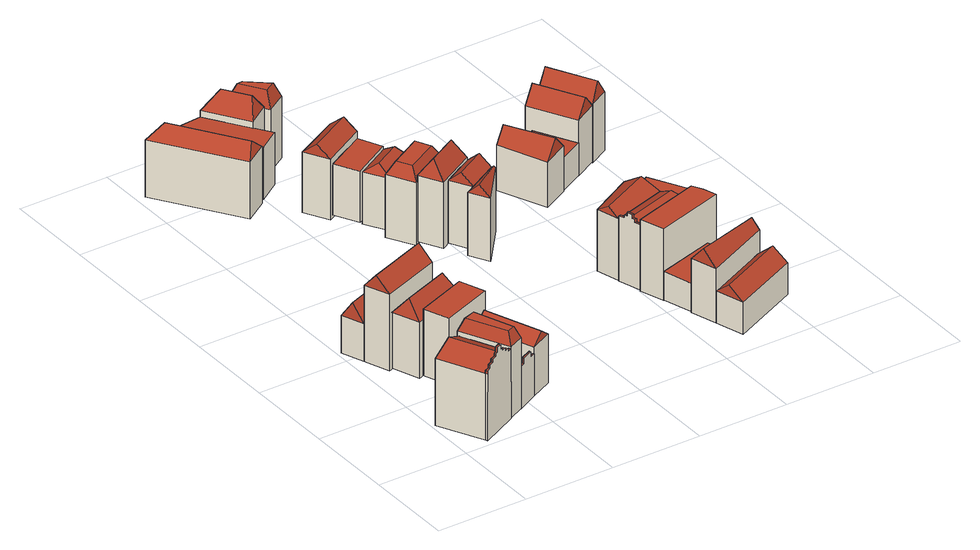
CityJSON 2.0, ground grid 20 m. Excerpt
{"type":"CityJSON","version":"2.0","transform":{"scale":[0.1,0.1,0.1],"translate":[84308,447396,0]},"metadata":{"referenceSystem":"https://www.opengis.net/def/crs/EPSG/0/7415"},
"CityObjects":{
"building1":{"type":"Building","geometry":[{"type":"Solid","lod":"2","boundaries":[[[[0,1,2,3]],[[2,1,4,5]],[[0,3,6,7]],[[1,0,7,4]],[[7,6,8,9]],[[5,4,9,8]],[[4,7,9]],[[8,6,10,11,12,13,14,15,16,17,18,19,20,21,22,23,24,25,26,27,5]],[[28,29,30,31,32,33,34,35,36,37,38,39,40,41,42,43,44,45,46,47,48,49]],[[15,14,42,41]],[[23,22,34,33]],[[16,15,41,40]],[[24,23,33,32]],[[2,5,28,49]],[[17,16,40,39]],[[3,2,49,48]],[[10,6,47,46]],[[25,24,32,31]],[[6,3,48,47]],[[18,17,39,38]],[[11,10,46,45]],[[26,25,31,30]],[[19,18,38,37]],[[12,11,45,44]],[[27,26,30,29]],[[20,19,37,36]],[[13,12,44,43]],[[5,27,29,28]],[[21,20,36,35]],[[14,13,43,42]],[[22,21,35,34]]]],"semantics":{"surfaces":[{"type":"GroundSurface"},{"type":"WallSurface"},{"type":"RoofSurface"}],"values":[[0,1,1,1,2,2,2,2,1,2,2,2,2,1,2,0,2,2,1,2,2,2,2,2,2,2,2,2,2,2,2]]}}]},
"building2":{"type":"Building","geometry":[{"type":"Solid","lod":"2","boundaries":[[[[50,51,52,53]],[[53,52,54,55]],[[51,50,56,57]],[[52,51,57,54]],[[50,53,55,56]],[[57,56,58,59]],[[56,55,60,58]],[[55,54,61,60]],[[54,57,59,61]],[[58,60,61,59]]]],"semantics":{"surfaces":[{"type":"GroundSurface"},{"type":"WallSurface"},{"type":"RoofSurface"}],"values":[[0,1,1,1,1,2,2,2,2,2]]}}]},
"building3":{"type":"Building","geometry":[{"type":"Solid","lod":"2","boundaries":[[[[62,63,64,65]],[[64,63,66,67]],[[62,65,68,69]],[[65,64,67,68]],[[63,62,69,66]],[[69,68,70,71]],[[68,67,70]],[[67,66,71,70]],[[66,69,71]]]],"semantics":{"surfaces":[{"type":"GroundSurface"},{"type":"WallSurface"},{"type":"RoofSurface"}],"values":[[0,1,1,1,1,2,2,2,2]]}}]},
"building4":{"type":"Building","geometry":[{"type":"Solid","lod":"2","boundaries":[[[[72,62,65,73]],[[65,62,74,75]],[[72,73,76,77]],[[73,65,75,76]],[[62,72,77,74]],[[77,76,78,79]],[[76,75,78]],[[75,74,79,78]],[[74,77,79]]]],"semantics":{"surfaces":[{"type":"GroundSurface"},{"type":"WallSurface"},{"type":"RoofSurface"}],"values":[[0,1,1,1,1,2,2,2,2]]}}]},
"building5":{"type":"Building","geometry":[{"type":"Solid","lod":"2","boundaries":[[[[80,81,82,83]],[[81,80,84,85]],[[82,81,85,86]],[[80,83,87,84]],[[84,87,88,89]],[[86,85,89,88]],[[85,84,89]],[[88,87,90,91,92,93,94,95,86]],[[96,97,98,99,100,101,102,103,104,105]],[[94,93,99,98]],[[91,90,102,101]],[[82,86,96,105]],[[95,94,98,97]],[[92,91,101,100]],[[83,82,105,104]],[[87,83,104,103]],[[86,95,97,96]],[[93,92,100,99]],[[90,87,103,102]]]],"semantics":{"surfaces":[{"type":"GroundSurface"},{"type":"WallSurface"},{"type":"RoofSurface"}],"values":[[0,1,1,1,2,2,2,2,1,2,2,1,2,2,0,1,2,2,2]]}}]},
"building6":{"type":"Building","geometry":[{"type":"Solid","lod":"2","boundaries":[[[[106,107,108,109]],[[108,107,110,111]],[[106,109,112,113]],[[109,108,111,112]],[[107,106,113,110]],[[113,112,114,115]],[[112,111,114]],[[111,110,115,114]],[[110,113,115]]]],"semantics":{"surfaces":[{"type":"GroundSurface"},{"type":"WallSurface"},{"type":"RoofSurface"}],"values":[[0,1,1,1,1,2,2,2,2]]}}]},
"building7":{"type":"Building","geometry":[{"type":"Solid","lod":"2","boundaries":[[[[116,117,109,118]],[[119,120,121,122]],[[109,117,122,121]],[[116,118,120,119]],[[118,109,121,120]],[[117,116,119,122]]]],"semantics":{"surfaces":[{"type":"GroundSurface"},{"type":"RoofSurface"},{"type":"WallSurface"}],"values":[[0,1,2,2,2,2]]}}]},
"building8":{"type":"Building","geometry":[{"type":"Solid","lod":"2","boundaries":[[[[123,124,125,105]],[[123,105,126,127]],[[105,125,128,126]],[[124,123,127,129]],[[125,124,129,128]],[[127,126,130,131]],[[126,128,130]],[[128,129,131,130]],[[129,127,131]]]],"semantics":{"surfaces":[{"type":"GroundSurface"},{"type":"WallSurface"},{"type":"RoofSurface"}],"values":[[0,1,1,1,1,2,2,2,2]]}}]},
"building9":{"type":"Building","geometry":[{"type":"Solid","lod":"2","boundaries":[[[[132,133,134,135]],[[134,133,136,137]],[[132,135,138,139]],[[135,134,137,138]],[[133,132,139,136]],[[139,138,140]],[[138,137,141,140]],[[137,136,141]],[[136,139,140,141]]]],"semantics":{"surfaces":[{"type":"GroundSurface"},{"type":"WallSurface"},{"type":"RoofSurface"}],"values":[[0,1,1,1,1,2,2,2,2]]}}]},
"building10":{"type":"Building","geometry":[{"type":"Solid","lod":"2","boundaries":[[[[142,143,144,145]],[[146,147,148,149]],[[144,143,149,148]],[[142,145,147,146]],[[145,144,148,147]],[[143,142,146,149]]]],"semantics":{"surfaces":[{"type":"GroundSurface"},{"type":"RoofSurface"},{"type":"WallSurface"}],"values":[[0,1,2,2,2,2]]}}]},
"building11":{"type":"Building","geometry":[{"type":"Solid","lod":"2","boundaries":[[[[150,151,145,152]],[[145,151,153,154]],[[150,152,155,156]],[[152,145,154,155]],[[151,150,156,153]],[[156,155,157,158]],[[155,154,157]],[[154,153,158,157]],[[153,156,158]]]],"semantics":{"surfaces":[{"type":"GroundSurface"},{"type":"WallSurface"},{"type":"RoofSurface"}],"values":[[0,1,1,1,1,2,2,2,2]]}}]},
"building12":{"type":"Building","geometry":[{"type":"Solid","lod":"2","boundaries":[[[[159,160,161,162]],[[160,159,163,164]],[[161,160,164,165]],[[159,162,166,163]],[[162,161,165,166]],[[163,166,167,168]],[[166,165,167]],[[165,164,168,167]],[[164,163,168]]]],"semantics":{"surfaces":[{"type":"GroundSurface"},{"type":"WallSurface"},{"type":"RoofSurface"}],"values":[[0,1,1,1,1,2,2,2,2]]}}]},
"building13":{"type":"Building","geometry":[{"type":"Solid","lod":"2","boundaries":[[[[169,170,171,172]],[[173,174,175,176]],[[172,171,175,174]],[[170,169,173,176]],[[171,170,176,175]],[[169,172,174,173]]]],"semantics":{"surfaces":[{"type":"GroundSurface"},{"type":"RoofSurface"},{"type":"WallSurface"}],"values":[[0,1,2,2,2,2]]}}]},
"building14":{"type":"Building","geometry":[{"type":"Solid","lod":"2","boundaries":[[[[177,178,179,180]],[[179,178,181,182]],[[177,180,183,184]],[[180,179,182,183]],[[178,177,184,181]],[[181,184,185,186]],[[184,183,187,185]],[[183,182,188,187]],[[182,181,186,188]],[[185,187,188,186]]]],"semantics":{"surfaces":[{"type":"GroundSurface"},{"type":"WallSurface"},{"type":"RoofSurface"}],"values":[[0,1,1,1,1,2,2,2,2,2]]}}]},
"building15":{"type":"Building","geometry":[{"type":"Solid","lod":"2","boundaries":[[[[189,190,191,192]],[[191,190,193,194]],[[189,192,195,196]],[[192,191,194,195]],[[190,189,196,193]],[[196,195,197,198]],[[195,194,197]],[[194,193,198,197]],[[193,196,198]]]],"semantics":{"surfaces":[{"type":"GroundSurface"},{"type":"WallSurface"},{"type":"RoofSurface"}],"values":[[0,1,1,1,1,2,2,2,2]]}}]},
"building16":{"type":"Building","geometry":[{"type":"Solid","lod":"2","boundaries":[[[[199,200,201,202]],[[201,200,203,204]],[[199,202,205,206]],[[202,201,204,205]],[[200,199,206,203]],[[203,206,207,208]],[[206,205,209,207]],[[205,204,210,209]],[[204,203,208,210]],[[207,209,210,208]]]],"semantics":{"surfaces":[{"type":"GroundSurface"},{"type":"WallSurface"},{"type":"RoofSurface"}],"values":[[0,1,1,1,1,2,2,2,2,2]]}}]},
"building17":{"type":"Building","geometry":[{"type":"Solid","lod":"2","boundaries":[[[[211,212,213,214]],[[213,212,215,216]],[[211,214,217,218]],[[214,213,216,217]],[[212,211,218,215]],[[218,217,219,220]],[[217,216,219]],[[216,215,220,219]],[[215,218,220]]]],"semantics":{"surfaces":[{"type":"GroundSurface"},{"type":"WallSurface"},{"type":"RoofSurface"}],"values":[[0,1,1,1,1,2,2,2,2]]}}]},
"building18":{"type":"Building","geometry":[{"type":"Solid","lod":"2","boundaries":[[[[221,222,223,224]],[[223,222,225,226]],[[221,224,227,228]],[[224,223,226,227]],[[222,221,228,225]],[[228,227,229,230]],[[227,226,229]],[[226,225,230,229]],[[225,228,230]]]],"semantics":{"surfaces":[{"type":"GroundSurface"},{"type":"WallSurface"},{"type":"RoofSurface"}],"values":[[0,1,1,1,1,2,2,2,2]]}}]},
"building19":{"type":"Building","geometry":[{"type":"Solid","lod":"2","boundaries":[[[[231,232,233,234]],[[233,232,235,236]],[[231,234,237,238]],[[234,233,236,237]],[[232,231,238,235]],[[238,237,239,240]],[[237,236,239]],[[236,235,240,239]],[[235,238,240]]]],"semantics":{"surfaces":[{"type":"GroundSurface"},{"type":"WallSurface"},{"type":"RoofSurface"}],"values":[[0,1,1,1,1,2,2,2,2]]}}]},
"building20":{"type":"Building","geometry":[{"type":"Solid","lod":"2","boundaries":[[[[241,242,243,244]],[[243,242,245,246]],[[241,244,247,248]],[[244,243,246,247]],[[242,241,248,245]],[[248,247,249,250]],[[247,246,249]],[[246,245,250,249]],[[245,248,250]]]],"semantics":{"surfaces":[{"type":"GroundSurface"},{"type":"WallSurface"},{"type":"RoofSurface"}],"values":[[0,1,1,1,1,2,2,2,2]]}}]},
"building21":{"type":"Building","geometry":[{"type":"Solid","lod":"2","boundaries":[[[[251,252,253,254]],[[253,252,255,256]],[[251,254,257,258]],[[254,253,256,257]],[[258,257,259,260]],[[257,256,259]],[[256,255,260,259]],[[260,255,261,262,263,264,265,266,267,268,269,270,258]],[[271,272,273,274,275,276,277,278,279,280,281,282,283,284]],[[266,265,277,276]],[[252,251,284,283]],[[255,252,283,282]],[[267,266,276,275]],[[268,267,275,274]],[[261,255,282,281]],[[269,268,274,273]],[[262,261,281,280]],[[251,258,271,284]],[[270,269,273,272]],[[263,262,280,279]],[[258,270,272,271]],[[264,263,279,278]],[[265,264,278,277]]]],"semantics":{"surfaces":[{"type":"GroundSurface"},{"type":"WallSurface"},{"type":"RoofSurface"}],"values":[[0,1,1,1,2,2,2,2,1,2,0,1,2,2,2,2,2,1,2,2,2,2,2]]}}]},
"building22":{"type":"Building","geometry":[{"type":"Solid","lod":"2","boundaries":[[[[285,286,287,288]],[[289,290,291,292]],[[287,286,292,291]],[[285,288,290,289]],[[288,287,291,290]],[[286,285,289,292]]]],"semantics":{"surfaces":[{"type":"GroundSurface"},{"type":"RoofSurface"},{"type":"WallSurface"}],"values":[[0,1,2,2,2,2]]}}]},
"building23":{"type":"Building","geometry":[{"type":"Solid","lod":"2","boundaries":[[[[293,294,295,296]],[[295,294,297,298]],[[293,296,299,300]],[[296,295,298,299]],[[294,293,300,297]],[[300,299,301,302]],[[299,298,301]],[[298,297,302,301]],[[297,300,302]]]],"semantics":{"surfaces":[{"type":"GroundSurface"},{"type":"WallSurface"},{"type":"RoofSurface"}],"values":[[0,1,1,1,1,2,2,2,2]]}}]},
"building24":{"type":"Building","geometry":[{"type":"Solid","lod":"2","boundaries":[[[[303,304,305,306,307]],[[308,309,310,311,312]],[[306,305,311,310]],[[303,307,309,308]],[[305,304,312,311]],[[307,306,310,309]],[[304,303,308,312]]]],"semantics":{"surfaces":[{"type":"GroundSurface"},{"type":"RoofSurface"},{"type":"WallSurface"}],"values":[[0,1,2,2,2,2,2]]}}]},
"building25":{"type":"Building","geometry":[{"type":"Solid","lod":"2","boundaries":[[[[313,293,314,315]],[[314,293,316,317]],[[313,315,318,319]],[[315,314,317,318]],[[293,313,319,316]],[[319,318,320,321]],[[318,317,320]],[[317,316,321,320]],[[316,319,321]]]],"semantics":{"surfaces":[{"type":"GroundSurface"},{"type":"WallSurface"},{"type":"RoofSurface"}],"values":[[0,1,1,1,1,2,2,2,2]]}}]},
"building26":{"type":"Building","geometry":[{"type":"Solid","lod":"2","boundaries":[[[[322,323,324,325]],[[324,323,326,327]],[[322,325,328,329]],[[325,324,327,328]],[[323,322,329,326]],[[329,328,330,331]],[[328,327,330]],[[327,326,331,330]],[[326,329,331]]]],"semantics":{"surfaces":[{"type":"GroundSurface"},{"type":"WallSurface"},{"type":"RoofSurface"}],"values":[[0,1,1,1,1,2,2,2,2]]}}]},
"building27":{"type":"Building","geometry":[{"type":"Solid","lod":"2","boundaries":[[[[332,333,334,335]],[[336,337,338,339]],[[334,333,339,338]],[[332,335,337,336]],[[335,334,338,337]],[[333,332,336,339]]]],"semantics":{"surfaces":[{"type":"GroundSurface"},{"type":"RoofSurface"},{"type":"WallSurface"}],"values":[[0,1,2,2,2,2]]}}]},
"building28":{"type":"Building","geometry":[{"type":"Solid","lod":"2","boundaries":[[[[340,341,342,343]],[[344,345,346,347]],[[342,341,347,346]],[[340,343,345,344]],[[343,342,346,345]],[[341,340,344,347]]]],"semantics":{"surfaces":[{"type":"GroundSurface"},{"type":"RoofSurface"},{"type":"WallSurface"}],"values":[[0,1,2,2,2,2]]}}]},
"building29":{"type":"Building","geometry":[{"type":"Solid","lod":"2","boundaries":[[[[348,349,350,351]],[[350,349,352,353]],[[348,351,354,355]],[[351,350,353,354]],[[349,348,355,352]],[[355,354,356,357]],[[354,353,356]],[[353,352,357,356]],[[352,355,357]]]],"semantics":{"surfaces":[{"type":"GroundSurface"},{"type":"WallSurface"},{"type":"RoofSurface"}],"values":[[0,1,1,1,1,2,2,2,2]]}}]},
"building30":{"type":"Building","geometry":[{"type":"Solid","lod":"2","boundaries":[[[[358,359,360,361]],[[360,359,362,363]],[[358,361,364,365]],[[361,360,363,364]],[[359,358,365,362]],[[365,364,366,367]],[[364,363,366]],[[363,362,367,366]],[[362,365,367]]]],"semantics":{"surfaces":[{"type":"GroundSurface"},{"type":"WallSurface"},{"type":"RoofSurface"}],"values":[[0,1,1,1,1,2,2,2,2]]}}]}
},
"vertices":[
[4,107,12],[87,148,12],[134,51,12],[52,10,12],[87,148,161],[134,51,161],[52,10,161],[4,107,161],[93,30,185],[47,124,185],[52,10,167],[62,15,167],[62,15,174],[72,20,174],[72,20,181],[83,25,181],[83,25,187],[88,28,187],[88,28,198],[98,33,198],[98,33,187],[103,35,187],[103,35,181],[114,41,181],[114,41,174],[124,46,174],[124,46,167],[134,51,167],[137,46,161],[137,46,167],[126,41,167],[126,41,174],[116,36,174],[116,36,181],[106,31,181],[106,31,187],[100,28,187],[100,28,198],[90,23,198],[90,23,187],[85,21,187],[85,21,181],[75,16,181],[75,16,174],[64,11,174],[64,11,167],[54,5,167],[54,5,161],[54,5,12],[137,46,12],
[171,63,13],[137,46,13],[85,151,13],[131,168,13],[85,151,171],[131,168,171],[171,63,171],[137,46,171],[158,68,198],[141,60,198],[125,155,198],[99,146,198],
[19,367,16],[0,416,16],[132,466,16],[151,417,16],[0,416,100],[132,466,100],[151,417,100],[19,367,100],[142,441,139],[10,391,139],
[40,312,16],[172,362,16],[19,367,186],[151,417,186],[172,362,186],[40,312,186],[161,390,219],[29,340,219],
[120,197,12],[169,216,12],[217,91,12],[169,68,12],[120,197,89],[169,216,89],[217,91,89],[169,68,89],[193,80,104],[145,205,104],[169,68,106],[181,74,106],[181,74,118],[205,85,118],[205,85,106],[217,91,106],[218,87,89],[218,87,106],[206,81,106],[206,81,118],[182,69,118],[182,69,106],[171,63,106],[171,63,89],[171,63,12],[218,87,12],
[71,256,17],[48,316,17],[172,362,17],[194,303,17],[48,316,141],[172,362,141],[194,303,141],[71,256,141],[173,329,179],[70,290,179],
[103,204,17],[82,260,17],[215,246,17],[103,204,166],[215,246,166],[194,303,166],[82,260,166],
[170,213,12],[221,232,12],[267,111,12],[218,87,121],[170,213,121],[267,111,121],[221,232,121],[243,99,142],[196,223,142],
[135,916,12],[15,1093,12],[85,1099,12],[185,949,12],[15,1093,139],[85,1099,139],[185,949,139],[135,916,139],[155,940,166],[56,1087,167],
[235,979,21],[187,947,21],[85,1099,21],[150,1105,21],[235,979,137],[150,1105,137],[85,1099,137],[187,947,137],
[257,1047,21],[210,1015,21],[214,1111,21],[210,1015,151],[150,1105,151],[214,1111,151],[257,1047,151],[191,1096,190],[226,1042,190],
[257,825,13],[228,877,13],[329,931,13],[355,879,13],[257,825,148],[228,877,148],[329,931,148],[355,879,148],[342,905,172],[243,851,173],
[293,778,19],[265,829,19],[355,879,19],[380,827,19],[293,778,133],[380,827,133],[355,879,133],[265,829,133],
[214,1111,11],[249,1114,11],[309,1064,11],[264,1036,11],[249,1114,148],[309,1064,148],[264,1036,148],[214,1111,148],[233,1102,184],[245,1103,184],[267,1051,184],[290,1065,184],
[330,730,11],[300,782,11],[380,827,11],[407,773,11],[300,782,127],[380,827,127],[407,773,127],[330,730,127],[383,794,148],[326,762,148],
[342,661,10],[310,719,10],[407,773,10],[436,714,10],[310,719,150],[407,773,150],[436,714,150],[342,661,150],[348,682,176],[330,713,176],[417,720,176],[401,753,176],
[373,616,16],[346,664,16],[436,714,16],[461,665,16],[346,664,163],[436,714,163],[461,665,163],[373,616,163],[436,682,202],[372,647,202],
[418,524,18],[395,567,18],[484,617,18],[488,609,18],[395,567,158],[484,617,158],[488,609,158],[418,524,158],[486,613,162],[408,548,180],
[416,578,17],[390,625,17],[461,665,17],[484,617,17],[390,625,157],[461,665,157],[484,617,157],[416,578,157],[472,640,181],[404,602,181],
[587,341,10],[572,392,10],[671,446,10],[708,378,10],[572,392,147],[671,446,147],[708,378,147],[587,341,147],[686,411,171],[581,367,164],
[607,293,9],[592,342,9],[706,377,9],[732,331,9],[592,342,148],[706,377,148],[732,331,148],[607,293,148],[716,353,159],[599,318,159],[592,342,154],[596,330,154],[596,330,161],[597,324,161],[597,324,169],[601,311,169],[601,311,161],[603,305,161],[603,305,154],[607,293,154],[602,291,148],[602,291,154],[598,304,154],[598,304,161],[596,310,161],[596,310,169],[593,322,169],[593,322,161],[591,328,161],[591,328,154],[587,341,154],[587,341,148],[587,341,9],[602,291,9],
[638,174,8],[619,238,8],[746,276,8],[767,213,8],[638,174,71],[767,213,71],[746,276,71],[619,238,71],
[656,116,6],[638,174,6],[791,220,6],[803,185,6],[638,174,126],[791,220,126],[803,185,126],[656,116,126],[797,203,147],[647,145,161],
[619,238,7],[602,291,7],[750,336,7],[762,314,7],[772,284,7],[619,238,166],[772,284,166],[762,314,166],[750,336,166],[602,291,166],
[675,53,6],[797,182,6],[825,123,6],[656,116,77],[797,182,77],[825,123,77],[675,53,77],[811,153,104],[665,85,104],
[681,662,11],[623,631,11],[578,737,11],[627,763,11],[623,631,112],[578,737,112],[627,763,112],[681,662,112],[602,750,143],[652,647,148],
[809,389,13],[742,352,13],[685,454,13],[753,491,13],[809,389,105],[753,491,105],[685,454,105],[742,352,105],
[635,748,13],[688,777,13],[735,691,13],[681,662,13],[635,748,85],[681,662,85],[735,691,85],[688,777,85],
[681,791,11],[733,819,11],[787,720,11],[735,691,11],[733,819,135],[787,720,135],[735,691,135],[681,791,135],[761,705,170],[707,805,170],
[732,821,7],[776,846,7],[832,744,7],[787,720,7],[776,846,138],[832,744,138],[787,720,138],[732,821,138],[808,733,176],[755,832,176]
]}
